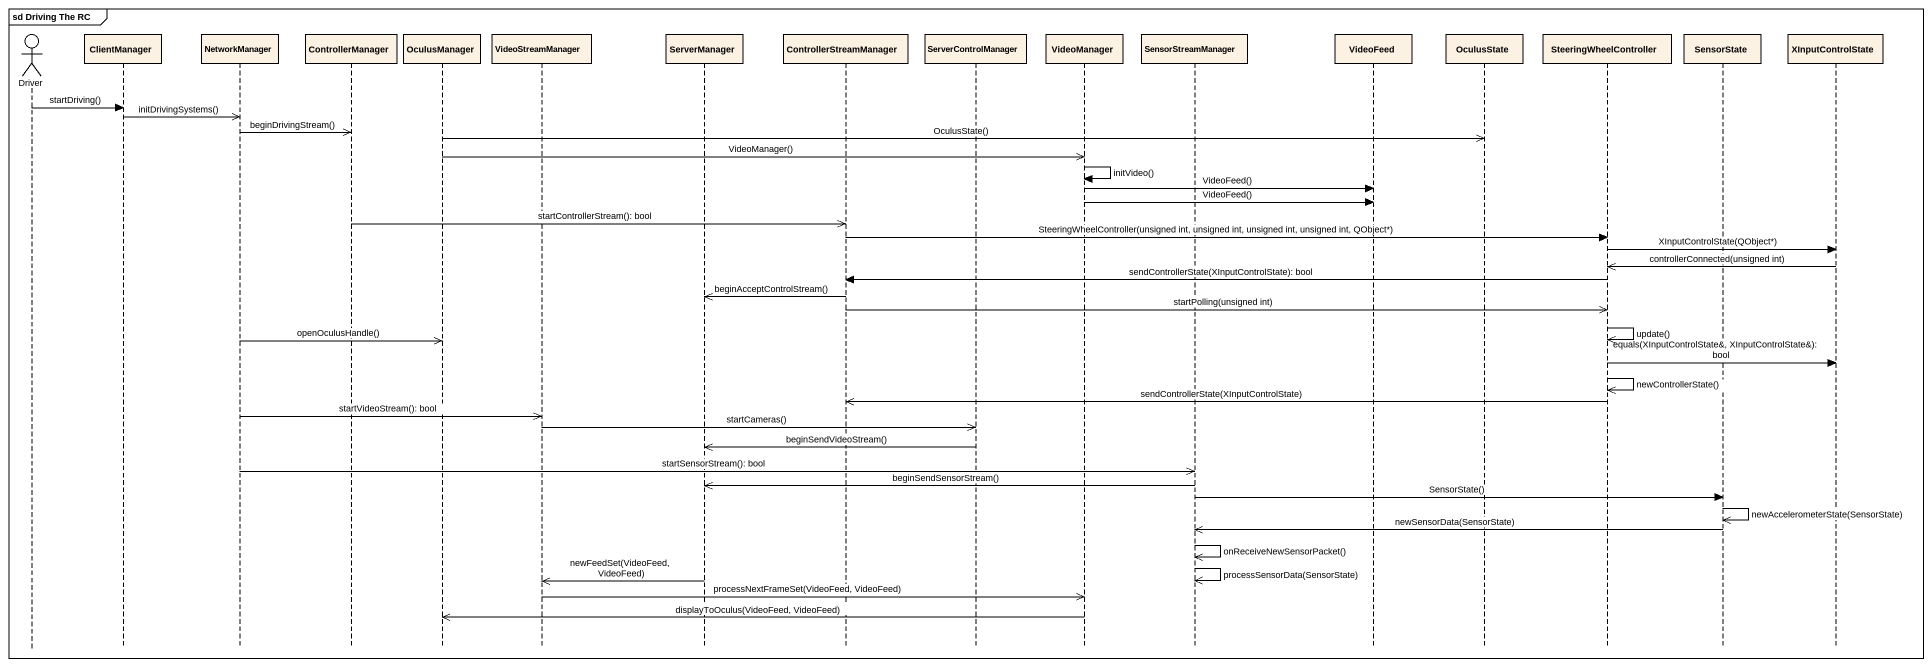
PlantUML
@startuml
mainframe sd Driving The RC
hide footbox
actor Driver
participant ClientManager
participant NetworkManager
participant ControllerManager
participant OculusManager
participant VideoStreamManager
participant ServerManager
participant ControllerStreamManager
participant ServerControlManager
participant VideoManager
participant SensorStreamManager
participant VideoFeed
participant OculusState
participant SteeringWheelController
participant SensorState
participant XInputControlState

Driver -> ClientManager : startDriving()
ClientManager ->> NetworkManager : initDrivingSystems()
NetworkManager ->> ControllerManager : beginDrivingStream()
OculusManager ->> OculusState : OculusState()
OculusManager ->> VideoManager : VideoManager()
VideoManager -> VideoManager : initVideo()
VideoManager -> VideoFeed : VideoFeed()
VideoManager -> VideoFeed : VideoFeed()
ControllerManager ->> ControllerStreamManager : startControllerStream(): bool
ControllerStreamManager -> SteeringWheelController : SteeringWheelController(unsigned int, unsigned int, unsigned int, unsigned int, QObject*)
SteeringWheelController -> XInputControlState : XInputControlState(QObject*)
XInputControlState ->> SteeringWheelController : controllerConnected(unsigned int)
SteeringWheelController -> ControllerStreamManager : sendControllerState(XInputControlState): bool
ControllerStreamManager ->> ServerManager : beginAcceptControlStream()
ControllerStreamManager ->> SteeringWheelController : startPolling(unsigned int)
SteeringWheelController ->> SteeringWheelController : update()
NetworkManager ->> OculusManager : openOculusHandle()
SteeringWheelController -> XInputControlState : equals(XInputControlState&, XInputControlState&): bool
SteeringWheelController ->> SteeringWheelController : newControllerState()
SteeringWheelController ->> ControllerStreamManager : sendControllerState(XInputControlState)
NetworkManager ->> VideoStreamManager : startVideoStream(): bool
VideoStreamManager ->> ServerControlManager : startCameras()
ServerControlManager ->> ServerManager : beginSendVideoStream()
NetworkManager ->> SensorStreamManager : startSensorStream(): bool
SensorStreamManager ->> ServerManager : beginSendSensorStream()
SensorStreamManager -> SensorState : SensorState()
SensorState ->> SensorState : newAccelerometerState(SensorState)
SensorState ->> SensorStreamManager : newSensorData(SensorState)
SensorStreamManager ->> SensorStreamManager : onReceiveNewSensorPacket()
SensorStreamManager ->> SensorStreamManager : processSensorData(SensorState)
ServerManager ->> VideoStreamManager : newFeedSet(VideoFeed, VideoFeed)
VideoStreamManager ->> VideoManager : processNextFrameSet(VideoFeed, VideoFeed)
VideoManager ->> OculusManager : displayToOculus(VideoFeed, VideoFeed)
@enduml
